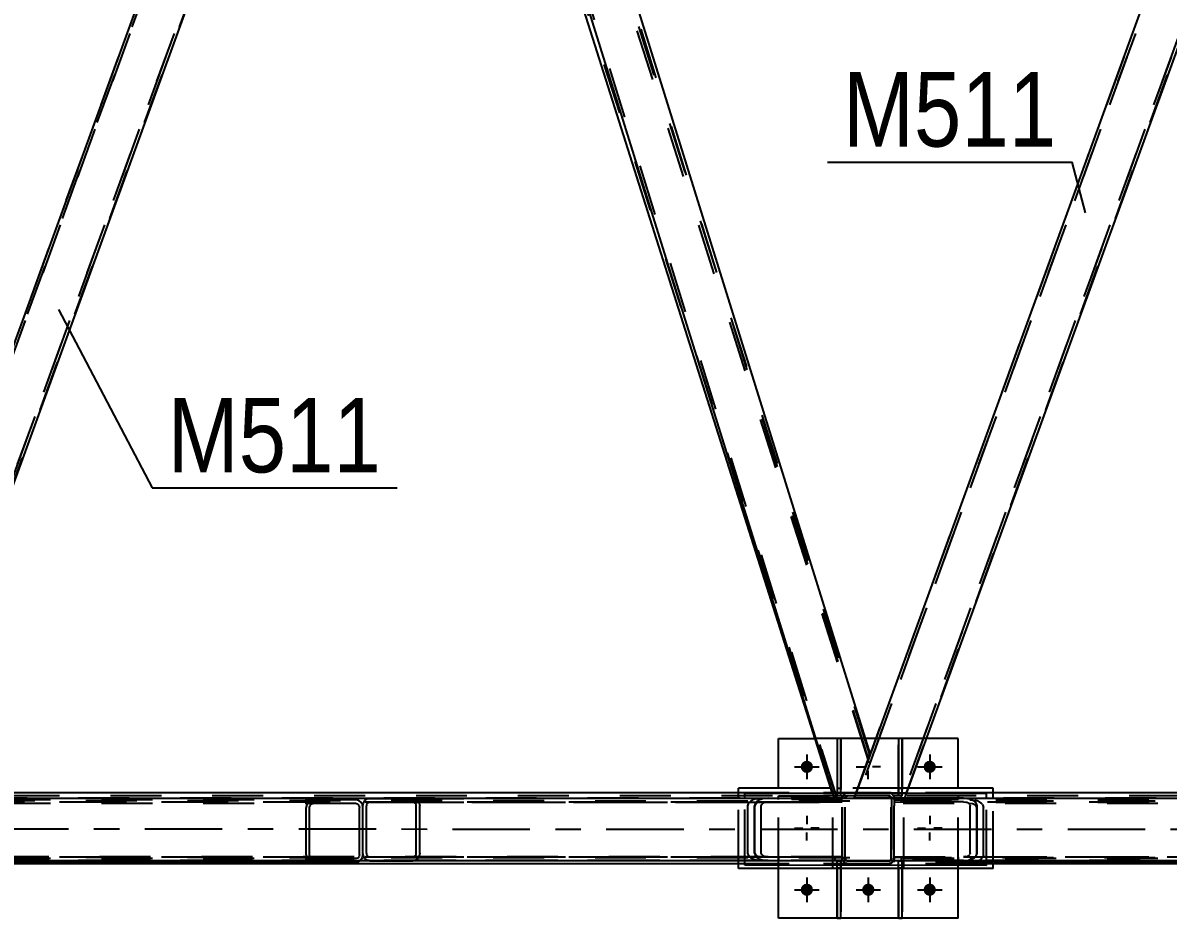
# Model space of a CAD drawing. Header units: millimetres. Extents: x -851 to 338, y -786 to 55.
# Drawn here: x 188.96 to 233.03, y -60.73 to -26.29 of the extents above; entities that cross this region are included whole.
import ezdxf

# ---------------------------------------------------------------- set-up
doc = ezdxf.new("R2010")
doc.units = ezdxf.units.MM
doc.linetypes.add('DXK_LINE_DOT2', pattern=[3.9198, 1.9599, -1.9599])
doc.linetypes.add('DXK_LINE_DOT3', pattern=[5.9187, 2.979, -0.9799, 0.9799, -0.9799])
doc.styles.add('Arial Narrow', font='ARIALN.TTF', dxfattribs={"height": 0.2})

# ---------------------------------------------------------------- blocks, each defined once
blk = doc.blocks.new('Part-232933133-1810 - 1369')
at = {"color": 7, "linetype": 'DXK_LINE_DOT2'}
for p, q in [((202.455, -0.909), (182.364, -56.108)), ((204.158, -0.909), (184.067, -56.109)), ((202.455, -0.909), (202.464, -0.909)), ((204.274, -0.909), (203.571, -2.841)), ((204.042, -0.909), (204.158, -0.909)), ((204.256, -0.909), (204.13, -0.909)), ((204.274, -0.909), (204.256, -0.909)), ((182.858, -54.431), (182.248, -56.108)), ((184.183, -56.109), (182.248, -56.108))]:
    blk.add_line(p, q, dxfattribs=at)
at = {"color": 2, "linetype": 'Continuous'}
for p, q in [((202.339, -0.909), (182.858, -54.431)), ((202.357, -0.909), (202.339, -0.909)), ((202.357, -0.909), (204.042, -0.909)), ((204.274, -0.909), (204.042, -0.909)), ((203.571, -2.841), (184.183, -56.109))]:
    blk.add_line(p, q, dxfattribs=at)
blk = doc.blocks.new('Bolt-232933133-1429 - 1369')
at = {"linetype": 'Continuous'}
for points in [[(219.361, -54.908, -1), (218.889, -54.908, -1)], [(224.089, -54.908, -1), (223.616, -54.908, -1)], [(219.361, -59.635, -1), (218.889, -59.635, -1)], [(221.725, -59.635, -1), (221.252, -59.635, -1)], [(224.089, -59.635, -1), (223.616, -59.635, -1)]]:
    blk.add_hatch(color=1, dxfattribs=at).paths.add_polyline_path(points)
at = {"color": 1, "linetype": 'Continuous'}
for p, q in [((219.125, -54.435), (219.125, -55.38)), ((221.489, -54.435), (221.489, -54.75)), ((223.852, -54.435), (223.852, -55.38)), ((218.652, -54.908), (219.598, -54.908)), ((221.016, -54.908), (221.331, -54.908)), ((221.489, -55.38), (221.489, -55.065)), ((221.961, -54.908), (221.647, -54.908)), ((223.38, -54.908), (224.325, -54.908)), ((219.125, -56.798), (219.125, -57.113)), ((223.852, -56.798), (223.852, -57.113)), ((218.652, -57.271), (218.967, -57.271)), ((219.598, -57.271), (219.283, -57.271)), ((223.38, -57.271), (223.694, -57.271)), ((224.325, -57.271), (224.01, -57.271)), ((219.125, -57.744), (219.125, -57.429)), ((223.852, -57.744), (223.852, -57.429)), ((219.125, -59.162), (219.125, -60.108)), ((221.489, -59.162), (221.489, -60.108)), ((223.852, -59.162), (223.852, -60.108)), ((218.652, -59.635), (219.598, -59.635)), ((221.016, -59.635), (221.961, -59.635)), ((223.38, -59.635), (224.325, -59.635))]:
    blk.add_line(p, q, dxfattribs=at)
blk = doc.blocks.new('Part-232933133-2152 - 1369')
at = {"color": 7, "linetype": 'DXK_LINE_DOT2'}
for p, q in [((220.286, -58.528), (220.431, -58.528)), ((220.286, -58.8), (220.286, -58.528)), ((220.286, -58.819), (220.286, -58.528)), ((220.431, -58.528), (220.431, -60.726)), ((220.431, -58.819), (220.431, -58.528)), ((220.431, -58.8), (220.286, -58.8)), ((220.286, -58.8), (220.286, -60.726))]:
    blk.add_line(p, q, dxfattribs=at)
at = {"color": 2, "linetype": 'Continuous'}
for p, q in [((220.286, -60.726), (220.286, -58.819)), ((220.431, -60.726), (220.431, -58.819)), ((220.286, -60.726), (220.431, -60.726))]:
    blk.add_line(p, q, dxfattribs=at)
blk = doc.blocks.new('Part-232933133-2146 - 1369')
at = {"color": 2, "linetype": 'Continuous'}
for p, q in [((218.034, -55.728), (218.034, -53.817)), ((218.034, -53.817), (219.439, -53.817)), ((221.779, -53.817), (221.364, -53.817)), ((224.943, -53.817), (223.714, -53.817)), ((224.943, -55.728), (224.943, -53.817)), ((218.034, -60.726), (218.034, -58.819)), ((224.943, -60.726), (224.943, -58.819)), ((224.943, -60.726), (218.034, -60.726))]:
    blk.add_line(p, q, dxfattribs=at)
at = {"color": 7, "linetype": 'DXK_LINE_DOT2'}
for p, q in [((221.364, -53.817), (219.439, -53.817)), ((223.714, -53.817), (221.779, -53.817)), ((218.034, -58.819), (218.034, -55.728)), ((224.943, -58.819), (224.943, -55.728))]:
    blk.add_line(p, q, dxfattribs=at)
blk = doc.blocks.new('Part-232933133-1633 - 1369')
at = {"color": 7, "linetype": 'DXK_LINE_DOT2'}
for p, q in [((288.361, -55.91), (-15.69, -55.91)), ((226.288, -55.91), (216.494, -55.91)), ((288.361, -56.019), (-21.508, -56.019)), ((288.361, -58.528), (-21.508, -58.528)), ((288.361, -58.637), (-15.69, -58.637)), ((226.288, -58.637), (216.494, -58.637))]:
    blk.add_line(p, q, dxfattribs=at)
at = {"color": 2, "linetype": 'Continuous'}
for p, q in [((216.494, -55.91), (187.59, -55.91)), ((255.192, -55.91), (226.288, -55.91)), ((216.494, -58.637), (187.59, -58.637)), ((255.192, -58.637), (226.288, -58.637))]:
    blk.add_line(p, q, dxfattribs=at)
blk = doc.blocks.new('Part-232933133-1659 - 1369')
at = {"color": 2, "linetype": 'Continuous'}
for p, q in [((-21.508, -56.077), (291.33, -56.125)), ((-21.508, -58.477), (291.33, -58.525))]:
    blk.add_line(p, q, dxfattribs=at)
at = {"color": 7, "linetype": 'DXK_LINE_DOT2'}
for p, q in [((291.33, -56.234), (-21.508, -56.186)), ((291.33, -58.416), (-21.508, -58.368))]:
    blk.add_line(p, q, dxfattribs=at)
at = {"color": 7, "linetype": 'DXK_LINE_DOT3'}
blk.add_line((291.33, -57.325), (-21.508, -57.277), dxfattribs=at)
blk = doc.blocks.new('Part-232933133-1740 - 1369')
at = {"color": 7, "linetype": 'DXK_LINE_DOT2'}
for p, q in [((218.034, -56.162), (218.034, -56.017)), ((218.034, -56.017), (220.163, -56.017)), ((220.489, -56.162), (218.034, -56.162)), ((220.489, -56.017), (220.163, -56.017)), ((220.216, -56.162), (220.216, -56.017)), ((220.489, -56.162), (220.489, -56.017)), ((220.489, -56.162), (220.489, -56.017))]:
    blk.add_line(p, q, dxfattribs=at)
blk = doc.blocks.new('Part-232933133-2101 - 1369')
at = {"color": 2, "linetype": 'Continuous'}
for p, q in [((220.055, -55.728), (216.494, -55.728)), ((216.494, -56.114), (216.494, -55.728)), ((226.288, -55.728), (223.019, -55.728)), ((226.288, -56.115), (226.288, -55.728)), ((216.494, -58.819), (216.494, -58.516)), ((226.288, -58.819), (226.288, -58.578)), ((226.288, -58.819), (216.494, -58.819))]:
    blk.add_line(p, q, dxfattribs=at)
at = {"color": 7, "linetype": 'DXK_LINE_DOT2'}
for p, q in [((223.019, -55.728), (220.055, -55.728)), ((216.494, -58.516), (216.494, -56.114)), ((226.288, -58.578), (226.288, -56.115))]:
    blk.add_line(p, q, dxfattribs=at)
blk = doc.blocks.new('Part-232933133-1815 - 1369')
at = {"color": 7, "linetype": 'DXK_LINE_DOT2'}
for p, q in [((241.152, -0.909), (221.059, -56.114)), ((242.855, -0.909), (222.762, -56.115)), ((241.152, -0.909), (241.161, -0.909)), ((242.971, -0.909), (242.268, -2.841)), ((242.739, -0.909), (242.855, -0.909)), ((242.953, -0.909), (242.828, -0.909)), ((242.971, -0.909), (242.953, -0.909)), ((221.556, -54.431), (220.943, -56.114)), ((222.878, -56.115), (220.943, -56.114))]:
    blk.add_line(p, q, dxfattribs=at)
at = {"color": 2, "linetype": 'Continuous'}
for p, q in [((241.036, -0.909), (221.556, -54.431)), ((241.054, -0.909), (241.036, -0.909)), ((241.054, -0.909), (242.739, -0.909)), ((242.971, -0.909), (242.739, -0.909)), ((242.268, -2.841), (222.878, -56.115))]:
    blk.add_line(p, q, dxfattribs=at)
blk = doc.blocks.new('Part-232933133-2134 - 1369')
at = {"color": 2, "linetype": 'Continuous'}
for p, q in [((220.119, -55.932), (216.743, -55.932)), ((216.743, -56.114), (216.743, -55.932)), ((226.04, -55.933), (222.944, -55.933)), ((226.04, -56.115), (226.04, -55.933)), ((216.742, -58.696), (216.742, -58.514)), ((226.04, -58.697), (226.04, -58.515)), ((226.04, -58.697), (216.742, -58.696))]:
    blk.add_line(p, q, dxfattribs=at)
at = {"color": 7, "linetype": 'DXK_LINE_DOT2'}
for p, q in [((222.944, -55.933), (220.119, -55.932)), ((216.742, -58.514), (216.743, -56.114)), ((226.04, -58.515), (226.04, -56.115))]:
    blk.add_line(p, q, dxfattribs=at)
blk = doc.blocks.new('Part-232933133-1855 - 1369')
at = {"color": 2, "linetype": 'Continuous'}
for p, q in [((204.274, -0.909), (203.571, -2.841)), ((204.274, -0.909), (204.873, -0.909)), ((204.873, -0.909), (221.556, -54.431)), ((203.571, -2.841), (220.176, -56.114)), ((220.943, -56.114), (221.556, -54.431))]:
    blk.add_line(p, q, dxfattribs=at)
at = {"color": 7, "linetype": 'DXK_LINE_DOT2'}
for p, q in [((221.494, -54.6), (204.759, -0.909)), ((220.29, -56.114), (203.632, -2.672)), ((221.556, -54.431), (221.433, -54.77)), ((220.176, -56.114), (220.943, -56.114))]:
    blk.add_line(p, q, dxfattribs=at)
blk = doc.blocks.new('Part-232933133-1865 - 1369')
at = {"color": 7, "linetype": 'DXK_LINE_DOT2'}
for p, q in [((202.008, -1.819), (182.32, -55.91)), ((182.436, -55.91), (202.124, -1.819)), ((203.827, -1.819), (184.139, -55.91)), ((184.255, -55.91), (203.943, -1.819)), ((203.943, -1.819), (202.008, -1.819)), ((182.32, -55.91), (184.255, -55.91))]:
    blk.add_line(p, q, dxfattribs=at)
blk = doc.blocks.new('Part-232933133-1871 - 1369')
at = {"color": 7, "linetype": 'DXK_LINE_DOT2'}
for p, q in [((203.943, -1.819), (203.412, -3.276)), ((204.858, -1.819), (203.943, -1.819)), ((221.487, -54.62), (204.743, -1.819)), ((221.548, -54.452), (204.858, -1.819)), ((220.217, -55.91), (203.473, -3.108)), ((221.018, -55.91), (221.548, -54.452)), ((220.103, -55.91), (220.045, -55.728)), ((220.103, -55.91), (221.018, -55.91))]:
    blk.add_line(p, q, dxfattribs=at)
at = {"color": 2, "linetype": 'Continuous'}
blk.add_line((220.045, -55.728), (203.412, -3.276), dxfattribs=at)
blk = doc.blocks.new('Part-232933133-1877 - 1369')
at = {"color": 7, "linetype": 'DXK_LINE_DOT2'}
for p, q in [((220.618, -55.924), (220.701, -55.908)), ((220.701, -55.908), (220.618, -55.924)), ((222.265, -55.908), (220.701, -55.908)), ((222.265, -55.908), (220.701, -55.908)), ((220.701, -55.908), (220.701, -55.908)), ((222.265, -55.908), (222.265, -55.908)), ((222.265, -55.908), (222.349, -55.924)), ((222.349, -55.924), (222.265, -55.908)), ((220.483, -56.126), (220.5, -56.042)), ((220.5, -56.042), (220.483, -56.126)), ((220.483, -58.417), (220.483, -56.126)), ((220.483, -58.417), (220.483, -56.126)), ((220.483, -56.126), (220.483, -56.126)), ((220.592, -56.126), (220.601, -56.084)), ((220.601, -56.084), (220.592, -56.126)), ((220.592, -58.417), (220.592, -56.126)), ((220.592, -58.417), (220.592, -56.126)), ((220.592, -56.126), (220.592, -56.126)), ((220.601, -56.084), (220.624, -56.049)), ((220.624, -56.049), (220.601, -56.084)), ((220.624, -56.049), (220.66, -56.025)), ((220.66, -56.025), (220.624, -56.049)), ((220.66, -56.025), (220.701, -56.017)), ((220.701, -56.017), (220.66, -56.025)), ((222.265, -56.017), (220.701, -56.017)), ((220.701, -56.017), (220.701, -56.017)), ((222.265, -56.017), (220.701, -56.017)), ((222.265, -56.017), (222.265, -56.017)), ((222.265, -56.017), (222.307, -56.025)), ((222.307, -56.025), (222.265, -56.017)), ((222.307, -56.025), (222.342, -56.049)), ((222.342, -56.049), (222.307, -56.025)), ((222.342, -56.049), (222.366, -56.084)), ((222.366, -56.084), (222.342, -56.049)), ((222.366, -56.084), (222.374, -56.126)), ((222.374, -56.126), (222.366, -56.084)), ((222.374, -58.417), (222.374, -56.126)), ((222.374, -58.417), (222.374, -56.126)), ((222.374, -56.126), (222.374, -56.126)), ((222.467, -56.042), (222.483, -56.126)), ((222.483, -56.126), (222.467, -56.042)), ((222.483, -58.417), (222.483, -56.126)), ((222.483, -58.417), (222.483, -56.126)), ((222.483, -56.126), (222.483, -56.126)), ((220.483, -58.417), (220.483, -58.417)), ((220.49, -58.45), (220.483, -58.417)), ((220.483, -58.417), (220.49, -58.45)), ((220.5, -58.5), (220.49, -58.45)), ((220.49, -58.45), (220.5, -58.5)), ((220.592, -58.417), (220.592, -58.417)), ((220.601, -58.458), (220.592, -58.417)), ((220.592, -58.417), (220.601, -58.458)), ((220.624, -58.494), (220.601, -58.458)), ((220.601, -58.458), (220.624, -58.494)), ((220.66, -58.517), (220.624, -58.494)), ((220.624, -58.494), (220.66, -58.517)), ((220.701, -58.526), (220.66, -58.517)), ((220.66, -58.517), (220.701, -58.526)), ((220.701, -58.526), (222.265, -58.526)), ((220.701, -58.526), (222.265, -58.526)), ((220.701, -58.526), (220.701, -58.526)), ((222.307, -58.517), (222.265, -58.526)), ((222.265, -58.526), (222.307, -58.517)), ((222.265, -58.526), (222.265, -58.526)), ((222.342, -58.494), (222.307, -58.517)), ((222.307, -58.517), (222.342, -58.494)), ((222.366, -58.458), (222.342, -58.494)), ((222.342, -58.494), (222.366, -58.458)), ((222.374, -58.417), (222.366, -58.458)), ((222.366, -58.458), (222.374, -58.417)), ((222.374, -58.417), (222.374, -58.417)), ((222.476, -58.451), (222.467, -58.5)), ((222.467, -58.5), (222.476, -58.451)), ((222.483, -58.417), (222.476, -58.451)), ((222.476, -58.451), (222.483, -58.417)), ((222.483, -58.417), (222.483, -58.417)), ((220.701, -58.635), (220.618, -58.618)), ((220.618, -58.618), (220.701, -58.635)), ((220.701, -58.635), (222.265, -58.635)), ((220.701, -58.635), (222.265, -58.635)), ((220.701, -58.635), (220.701, -58.635)), ((222.349, -58.618), (222.265, -58.635)), ((222.265, -58.635), (222.349, -58.618)), ((222.265, -58.635), (222.265, -58.635))]:
    blk.add_line(p, q, dxfattribs=at)
for centre, start, end in [((220.701, -56.126), 112.5, 157.5), ((220.701, -56.126), 112.5, 157.5), ((222.265, -56.126), 22.5, 67.5), ((222.265, -56.126), 22.5, 67.5), ((220.701, -58.417), 202.5, 247.5), ((220.701, -58.417), 202.5, 247.5), ((222.265, -58.417), 292.5, 337.5), ((222.265, -58.417), 292.5, 337.5)]:
    blk.add_arc(centre, 0.218, start, end, dxfattribs=at)
blk = doc.blocks.new('Part-232933133-1890 - 1369')
at = {"color": 7, "linetype": 'DXK_LINE_DOT2'}
for p, q in [((240.705, -1.819), (221.018, -55.91)), ((240.821, -1.819), (221.134, -55.91)), ((242.524, -1.819), (222.836, -55.91)), ((222.953, -55.91), (242.64, -1.819)), ((242.64, -1.819), (240.705, -1.819)), ((221.018, -55.91), (222.953, -55.91)), ((221.035, -55.91), (221.018, -55.91))]:
    blk.add_line(p, q, dxfattribs=at)
blk = doc.blocks.new('Part-232933133-1951 - 1369')
at = {"color": 7, "linetype": 'DXK_LINE_DOT2'}
for p, q in [((225.147, -56.115), (222.483, -56.115)), ((222.483, -56.115), (222.483, -56.406)), ((256.085, -56.12), (222.483, -56.115)), ((222.483, -56.26), (256.085, -56.265)), ((225.147, -56.26), (222.483, -56.26)), ((222.483, -58.515), (222.483, -56.406)), ((222.483, -58.224), (222.483, -56.406)), ((225.147, -56.115), (259.393, -56.12)), ((225.3, -56.132), (225.147, -56.115)), ((259.393, -56.266), (225.147, -56.26)), ((225.147, -56.26), (225.248, -56.271)), ((225.349, -56.137), (225.3, -56.132)), ((225.391, -56.35), (225.411, -56.406)), ((225.411, -58.224), (225.411, -56.406)), ((225.676, -56.406), (225.636, -56.294)), ((225.676, -58.224), (225.676, -56.406)), ((255.555, -56.411), (255.596, -56.299)), ((255.84, -56.355), (255.82, -56.411)), ((255.882, -56.142), (256.085, -56.12)), ((256.085, -56.265), (255.984, -56.276)), ((259.393, -56.12), (256.085, -56.12)), ((256.085, -56.265), (259.393, -56.266)), ((259.393, -56.12), (259.546, -56.137)), ((259.495, -56.277), (259.393, -56.266)), ((259.546, -56.137), (259.596, -56.142)), ((259.658, -56.411), (259.638, -56.355)), ((259.882, -56.3), (259.923, -56.411)), ((255.555, -58.229), (255.555, -56.411)), ((255.82, -58.229), (255.82, -56.411)), ((259.658, -58.229), (259.658, -56.411)), ((259.923, -58.229), (259.923, -56.411)), ((222.483, -58.369), (225.147, -58.369)), ((222.483, -58.369), (256.085, -58.374)), ((225.147, -58.515), (222.483, -58.515)), ((222.483, -58.515), (256.085, -58.52)), ((225.248, -58.358), (225.147, -58.369)), ((225.147, -58.369), (259.393, -58.375)), ((225.147, -58.515), (225.349, -58.493)), ((259.393, -58.52), (225.147, -58.515)), ((225.411, -58.224), (225.391, -58.28)), ((225.636, -58.335), (225.676, -58.224)), ((255.596, -58.34), (255.555, -58.229)), ((255.82, -58.229), (255.84, -58.285)), ((256.085, -58.52), (255.882, -58.498)), ((255.984, -58.363), (256.085, -58.374)), ((256.085, -58.374), (259.393, -58.375)), ((256.085, -58.52), (259.393, -58.52)), ((259.393, -58.375), (259.495, -58.364)), ((259.596, -58.498), (259.393, -58.52)), ((259.638, -58.285), (259.658, -58.229)), ((259.923, -58.229), (259.882, -58.341))]:
    blk.add_line(p, q, dxfattribs=at)
for centre, radius, start, end in [((225.207, -56.516), 0.248, 41.9337, 80.4755), ((225.267, -56.625), 0.495, 41.9337, 80.4755), ((255.964, -56.63), 0.495, 99.5118, 138.0612), ((256.024, -56.521), 0.248, 99.5118, 138.0612), ((259.454, -56.521), 0.248, 41.9337, 80.4755), ((259.514, -56.631), 0.495, 41.9337, 80.4755), ((225.207, -58.114), 0.248, 279.5118, 318.0612), ((225.267, -58.004), 0.495, 279.5118, 318.0612), ((255.964, -58.009), 0.495, 221.9337, 260.4755), ((256.025, -58.119), 0.248, 221.9337, 260.4755), ((259.454, -58.119), 0.248, 279.5118, 318.0612), ((259.514, -58.01), 0.495, 279.5118, 318.0612)]:
    blk.add_arc(centre, radius, start, end, dxfattribs=at)
blk = doc.blocks.new('Part-232933133-1957 - 1369')
at = {"color": 7, "linetype": 'DXK_LINE_DOT2'}
for p, q in [((182.652, -56.288), (182.611, -56.399)), ((182.611, -58.218), (182.611, -56.399)), ((182.876, -56.4), (182.896, -56.344)), ((182.876, -58.218), (182.876, -56.4)), ((183.141, -56.109), (182.938, -56.131)), ((183.039, -56.265), (183.141, -56.254)), ((186.449, -56.109), (183.141, -56.109)), ((183.141, -56.109), (217.387, -56.114)), ((183.141, -56.254), (186.449, -56.254)), ((183.141, -56.254), (217.387, -56.259)), ((220.484, -56.114), (186.449, -56.109)), ((186.602, -56.126), (186.449, -56.109)), ((186.449, -56.254), (220.483, -56.26)), ((186.449, -56.254), (186.551, -56.266)), ((186.652, -56.131), (186.602, -56.126)), ((186.694, -56.344), (186.714, -56.4)), ((186.714, -58.218), (186.714, -56.4)), ((186.979, -56.4), (186.938, -56.289)), ((186.979, -58.218), (186.979, -56.4)), ((216.858, -56.405), (216.898, -56.293)), ((216.858, -58.223), (216.858, -56.405)), ((217.143, -56.349), (217.123, -56.405)), ((217.123, -58.223), (217.123, -56.405)), ((217.185, -56.136), (217.387, -56.114)), ((217.387, -56.259), (217.286, -56.27)), ((220.484, -56.114), (217.387, -56.114)), ((217.387, -56.259), (220.483, -56.26)), ((220.483, -58.514), (220.484, -56.114)), ((182.611, -58.218), (182.652, -58.329)), ((182.896, -58.273), (182.876, -58.218)), ((182.938, -58.486), (183.14, -58.509)), ((183.141, -58.363), (183.04, -58.352)), ((183.14, -58.509), (183.141, -58.509)), ((183.141, -58.363), (186.449, -58.364)), ((217.387, -58.368), (183.141, -58.363)), ((183.141, -58.509), (186.449, -58.509)), ((217.387, -58.514), (183.141, -58.509)), ((186.551, -58.352), (186.449, -58.364)), ((186.449, -58.364), (220.483, -58.369)), ((186.449, -58.509), (186.652, -58.487)), ((220.483, -58.514), (186.449, -58.509)), ((186.714, -58.218), (186.694, -58.274)), ((186.938, -58.329), (186.979, -58.218)), ((216.898, -58.334), (216.858, -58.223)), ((217.123, -58.223), (217.143, -58.279)), ((217.387, -58.514), (217.185, -58.492)), ((217.286, -58.357), (217.387, -58.368)), ((220.483, -58.369), (217.387, -58.368)), ((217.387, -58.514), (220.483, -58.514))]:
    blk.add_line(p, q, dxfattribs=at)
for centre, radius, start, end in [((183.02, -56.619), 0.495, 99.5119, 138.0613), ((183.08, -56.509), 0.248, 99.5119, 138.0613), ((186.51, -56.51), 0.248, 41.9336, 80.4755), ((186.57, -56.62), 0.495, 41.9336, 80.4755), ((217.267, -56.624), 0.495, 99.5119, 138.0613), ((217.327, -56.515), 0.248, 99.5119, 138.0613), ((183.02, -57.998), 0.495, 221.9336, 260.4755), ((183.08, -58.108), 0.248, 221.9336, 260.4755), ((186.51, -58.108), 0.248, 279.5119, 318.0613), ((186.57, -57.999), 0.495, 279.5119, 318.0613), ((217.267, -58.003), 0.495, 221.9336, 260.4755), ((217.327, -58.113), 0.248, 221.9336, 260.4755)]:
    blk.add_arc(centre, radius, start, end, dxfattribs=at)
blk = doc.blocks.new('Part-232933133-1960 - 1369')
at = {"color": 7, "linetype": 'DXK_LINE_DOT2'}
for p, q in [((202.042, -56.411), (202.063, -56.3)), ((202.063, -56.3), (202.12, -56.205)), ((202.12, -56.205), (202.206, -56.142)), ((202.185, -56.355), (202.175, -56.411)), ((202.214, -56.308), (202.185, -56.355)), ((202.206, -56.142), (202.307, -56.12)), ((202.257, -56.277), (202.214, -56.308)), ((202.307, -56.266), (202.257, -56.277)), ((202.307, -56.12), (217.636, -56.115)), ((202.307, -56.12), (203.961, -56.12)), ((202.307, -56.266), (217.636, -56.261)), ((202.307, -56.266), (203.961, -56.265)), ((203.961, -56.12), (220.483, -56.115)), ((203.961, -56.12), (204.063, -56.142)), ((203.961, -56.265), (220.483, -56.26)), ((204.012, -56.276), (203.961, -56.265)), ((204.055, -56.308), (204.012, -56.276)), ((204.084, -56.355), (204.055, -56.308)), ((204.063, -56.142), (204.149, -56.205)), ((204.094, -56.411), (204.084, -56.355)), ((204.149, -56.205), (204.206, -56.299)), ((204.206, -56.299), (204.226, -56.411)), ((217.147, -56.295), (217.106, -56.406)), ((217.106, -58.225), (217.106, -56.406)), ((217.371, -56.406), (217.391, -56.351)), ((217.371, -58.225), (217.371, -56.406)), ((217.636, -56.115), (217.433, -56.138)), ((217.534, -56.272), (217.636, -56.261)), ((217.636, -56.115), (220.483, -56.115)), ((217.636, -56.261), (220.483, -56.26)), ((220.483, -58.515), (220.483, -56.115)), ((202.042, -58.229), (202.042, -56.411)), ((202.175, -58.229), (202.175, -56.411)), ((204.094, -58.229), (204.094, -56.411)), ((204.226, -58.229), (204.226, -56.411)), ((202.063, -58.341), (202.042, -58.229)), ((202.12, -58.435), (202.063, -58.341)), ((202.206, -58.498), (202.12, -58.435)), ((202.175, -58.229), (202.185, -58.285)), ((202.185, -58.285), (202.214, -58.332)), ((202.268, -58.511), (202.206, -58.498)), ((202.214, -58.332), (202.256, -58.364)), ((202.256, -58.364), (202.307, -58.375)), ((202.307, -58.375), (217.636, -58.37)), ((202.307, -58.375), (203.961, -58.374)), ((202.307, -58.52), (203.961, -58.52)), ((203.961, -58.374), (204.012, -58.363)), ((203.961, -58.374), (220.483, -58.369)), ((204.063, -58.498), (203.961, -58.52)), ((204.012, -58.363), (204.055, -58.332)), ((204.055, -58.332), (204.084, -58.285)), ((204.149, -58.435), (204.063, -58.498)), ((204.084, -58.285), (204.094, -58.229)), ((204.206, -58.34), (204.149, -58.435)), ((204.226, -58.229), (204.206, -58.34)), ((217.636, -58.515), (216.742, -58.516)), ((220.483, -58.515), (216.742, -58.516)), ((217.106, -58.225), (217.147, -58.336)), ((217.391, -58.28), (217.371, -58.225)), ((217.433, -58.493), (217.621, -58.514)), ((217.636, -58.37), (217.534, -58.359)), ((217.621, -58.514), (217.636, -58.515)), ((217.636, -58.37), (220.483, -58.369)), ((220.483, -58.515), (217.636, -58.515)), ((220.483, -58.369), (220.483, -58.369))]:
    blk.add_line(p, q, dxfattribs=at)
at = {"color": 2, "linetype": 'Continuous'}
for p, q in [((202.307, -58.52), (202.268, -58.511)), ((216.742, -58.516), (202.307, -58.52)), ((216.742, -58.516), (203.961, -58.52))]:
    blk.add_line(p, q, dxfattribs=at)
at = {"color": 7, "linetype": 'DXK_LINE_DOT2'}
for centre, radius, start, end in [((217.515, -56.626), 0.495, 99.5306, 138.0686), ((217.575, -56.516), 0.248, 99.5306, 138.0686), ((217.515, -58.005), 0.495, 221.9409, 260.4942), ((217.575, -58.115), 0.248, 221.9409, 260.4942)]:
    blk.add_arc(centre, radius, start, end, dxfattribs=at)
blk = doc.blocks.new('Part-232933133-2167 - 1369')
at = {"color": 7, "linetype": 'DXK_LINE_DOT2'}
for p, q in [((222.789, -56.017), (222.489, -56.017)), ((222.489, -56.162), (222.489, -56.017)), ((222.489, -56.162), (222.489, -56.017)), ((222.761, -56.162), (222.489, -56.162)), ((224.943, -56.162), (222.489, -56.162)), ((224.943, -56.017), (222.726, -56.017)), ((222.761, -56.162), (222.761, -56.017)), ((224.943, -56.017), (224.943, -56.162))]:
    blk.add_line(p, q, dxfattribs=at)
blk = doc.blocks.new('Part-232933133-2028 - 1369')
at = {"color": 7, "linetype": 'DXK_LINE_DOT2'}
for p, q in [((222.483, -58.578), (222.483, -56.178)), ((222.483, -56.178), (240.475, -56.178)), ((240.475, -56.323), (222.483, -56.323)), ((225.395, -56.178), (225.597, -56.2)), ((225.496, -56.334), (225.395, -56.323)), ((225.884, -56.358), (225.924, -56.469)), ((238.576, -56.358), (238.556, -56.469)), ((238.634, -56.263), (238.576, -56.358)), ((238.72, -56.2), (238.634, -56.263)), ((238.699, -56.413), (238.727, -56.366)), ((238.821, -56.178), (238.72, -56.2)), ((238.727, -56.366), (238.77, -56.334)), ((238.77, -56.334), (238.821, -56.323)), ((240.576, -56.2), (240.475, -56.178)), ((240.475, -56.323), (240.526, -56.334)), ((240.526, -56.334), (240.569, -56.366)), ((240.569, -56.366), (240.597, -56.413)), ((240.662, -56.263), (240.576, -56.2)), ((240.72, -56.358), (240.662, -56.263)), ((240.74, -56.469), (240.72, -56.358)), ((225.66, -56.469), (225.639, -56.413)), ((225.66, -58.287), (225.66, -56.469)), ((225.924, -58.287), (225.924, -56.469)), ((238.556, -58.287), (238.556, -56.469)), ((238.689, -56.469), (238.699, -56.413)), ((238.689, -58.287), (238.689, -56.469)), ((240.597, -56.413), (240.607, -56.469)), ((240.607, -58.287), (240.607, -56.469)), ((240.74, -58.287), (240.74, -56.469)), ((240.475, -58.433), (222.483, -58.432)), ((226.04, -58.578), (222.483, -58.578)), ((225.395, -58.432), (225.496, -58.421)), ((225.597, -58.556), (225.395, -58.578)), ((225.639, -58.343), (225.656, -58.297)), ((225.656, -58.297), (225.66, -58.287)), ((225.924, -58.287), (225.884, -58.398)), ((238.556, -58.287), (238.576, -58.398)), ((238.576, -58.398), (238.634, -58.493)), ((238.667, -58.517), (238.634, -58.493)), ((238.699, -58.343), (238.689, -58.287)), ((238.727, -58.39), (238.699, -58.343)), ((238.77, -58.421), (238.727, -58.39)), ((238.821, -58.433), (238.77, -58.421)), ((240.526, -58.421), (240.475, -58.433)), ((240.569, -58.39), (240.526, -58.421)), ((240.597, -58.343), (240.569, -58.39)), ((240.607, -58.287), (240.597, -58.343)), ((240.662, -58.493), (240.629, -58.517)), ((240.662, -58.493), (240.72, -58.398)), ((240.72, -58.398), (240.74, -58.287))]:
    blk.add_line(p, q, dxfattribs=at)
at = {"color": 2, "linetype": 'Continuous'}
for p, q in [((238.821, -58.578), (226.04, -58.578)), ((238.72, -58.556), (238.667, -58.517)), ((238.72, -58.556), (238.821, -58.578)), ((240.475, -58.578), (238.821, -58.578)), ((240.475, -58.578), (240.576, -58.556)), ((240.629, -58.517), (240.576, -58.556))]:
    blk.add_line(p, q, dxfattribs=at)
at = {"color": 7, "linetype": 'DXK_LINE_DOT2'}
for centre, radius, start, end in [((225.455, -56.579), 0.248, 41.9361, 80.4817), ((225.516, -56.688), 0.495, 41.9361, 80.4817), ((225.455, -58.177), 0.248, 279.5181, 318.0637), ((225.516, -58.067), 0.495, 279.5181, 318.0637)]:
    blk.add_arc(centre, radius, start, end, dxfattribs=at)
blk = doc.blocks.new('Part-232933133-2031 - 1369')
at = {"color": 7, "linetype": 'DXK_LINE_DOT2'}
for p, q in [((182.86, -56.469), (182.9, -56.358)), ((183.186, -56.2), (183.389, -56.178)), ((183.389, -56.323), (183.288, -56.334)), ((201.778, -56.178), (183.389, -56.178)), ((201.778, -56.323), (183.389, -56.323)), ((186.698, -56.178), (186.9, -56.2)), ((186.799, -56.334), (186.698, -56.323)), ((187.187, -56.358), (187.227, -56.469)), ((199.879, -56.358), (199.859, -56.469)), ((199.936, -56.263), (199.879, -56.358)), ((200.022, -56.2), (199.936, -56.263)), ((200.001, -56.413), (200.03, -56.366)), ((200.124, -56.178), (200.022, -56.2)), ((200.03, -56.366), (200.073, -56.335)), ((200.073, -56.335), (200.124, -56.323)), ((201.879, -56.2), (201.778, -56.178)), ((201.778, -56.323), (201.828, -56.335)), ((201.828, -56.335), (201.871, -56.366)), ((201.871, -56.366), (201.9, -56.413)), ((201.965, -56.263), (201.879, -56.2)), ((202.022, -56.358), (201.965, -56.263)), ((202.042, -56.469), (202.022, -56.358)), ((182.86, -58.287), (182.86, -56.469)), ((183.144, -56.413), (183.124, -56.469)), ((183.124, -58.287), (183.124, -56.469)), ((186.962, -56.469), (186.942, -56.413)), ((186.962, -58.287), (186.962, -56.469)), ((187.227, -58.287), (187.227, -56.469)), ((199.859, -58.287), (199.859, -56.469)), ((199.991, -56.469), (200.001, -56.413)), ((199.991, -58.287), (199.991, -56.469)), ((201.9, -56.413), (201.91, -56.469)), ((201.91, -58.287), (201.91, -56.469)), ((202.042, -58.287), (202.042, -56.469)), ((182.861, -58.29), (182.86, -58.287)), ((182.9, -58.398), (182.861, -58.29)), ((183.124, -58.287), (183.144, -58.343)), ((183.389, -58.578), (183.186, -58.556)), ((183.288, -58.421), (183.389, -58.432)), ((201.778, -58.433), (183.389, -58.432)), ((187.342, -58.578), (183.389, -58.578)), ((186.698, -58.432), (186.799, -58.421)), ((186.9, -58.556), (186.698, -58.578)), ((186.942, -58.343), (186.961, -58.291)), ((186.961, -58.291), (186.962, -58.287)), ((187.227, -58.287), (187.187, -58.398)), ((199.859, -58.287), (199.879, -58.398)), ((199.879, -58.398), (199.936, -58.493)), ((199.961, -58.511), (199.936, -58.493)), ((200.001, -58.343), (199.991, -58.287)), ((200.03, -58.39), (200.001, -58.343)), ((200.073, -58.421), (200.03, -58.39)), ((200.124, -58.433), (200.073, -58.421)), ((201.778, -58.578), (200.124, -58.578)), ((201.828, -58.421), (201.778, -58.433)), ((201.871, -58.39), (201.828, -58.421)), ((201.9, -58.343), (201.871, -58.39)), ((201.91, -58.287), (201.9, -58.343)), ((201.965, -58.493), (201.939, -58.511)), ((201.965, -58.493), (202.022, -58.398)), ((202.022, -58.398), (202.042, -58.287))]:
    blk.add_line(p, q, dxfattribs=at)
at = {"color": 2, "linetype": 'Continuous'}
for p, q in [((201.778, -58.578), (187.342, -58.578)), ((200.022, -58.556), (199.961, -58.511)), ((200.022, -58.556), (200.124, -58.578)), ((201.778, -58.578), (201.879, -58.556)), ((201.939, -58.511), (201.879, -58.556))]:
    blk.add_line(p, q, dxfattribs=at)
at = {"color": 7, "linetype": 'DXK_LINE_DOT2'}
for centre, radius, start, end in [((183.329, -56.579), 0.248, 99.5181, 138.0637), ((186.758, -56.579), 0.248, 41.9361, 80.4817), ((186.818, -56.688), 0.495, 41.9361, 80.4817), ((183.268, -58.067), 0.495, 221.9361, 260.4817), ((183.329, -58.177), 0.248, 221.9361, 260.4817), ((186.758, -58.177), 0.248, 279.5181, 318.0637), ((186.818, -58.067), 0.495, 279.5181, 318.0637)]:
    blk.add_arc(centre, radius, start, end, dxfattribs=at)
blk = doc.blocks.new('Part-232933133-2143 - 1369')
at = {"color": 7, "linetype": 'DXK_LINE_DOT2'}
for p, q in [((220.707, -55.908), (220.623, -55.924)), ((220.623, -55.924), (220.707, -55.908)), ((222.27, -55.908), (220.707, -55.908)), ((220.707, -55.908), (220.707, -55.908)), ((222.27, -55.908), (220.707, -55.908)), ((222.27, -55.908), (222.27, -55.908)), ((222.354, -55.924), (222.27, -55.908)), ((222.27, -55.908), (222.354, -55.924)), ((220.505, -56.042), (220.489, -56.126)), ((220.489, -56.126), (220.505, -56.042)), ((220.489, -58.417), (220.489, -56.126)), ((220.489, -56.126), (220.489, -56.126)), ((220.489, -58.417), (220.489, -56.126)), ((220.606, -56.084), (220.598, -56.126)), ((220.598, -56.126), (220.606, -56.084)), ((220.598, -58.417), (220.598, -56.126)), ((220.598, -56.126), (220.598, -56.126)), ((220.598, -58.417), (220.598, -56.126)), ((220.63, -56.049), (220.606, -56.084)), ((220.606, -56.084), (220.63, -56.049)), ((220.665, -56.025), (220.63, -56.049)), ((220.63, -56.049), (220.665, -56.025)), ((220.707, -56.017), (220.665, -56.025)), ((220.665, -56.025), (220.707, -56.017)), ((222.27, -56.017), (220.707, -56.017)), ((220.707, -56.017), (220.707, -56.017)), ((222.27, -56.017), (220.707, -56.017)), ((222.27, -56.017), (222.27, -56.017)), ((222.312, -56.025), (222.27, -56.017)), ((222.348, -56.049), (222.312, -56.025)), ((222.371, -56.084), (222.348, -56.049)), ((222.348, -56.049), (222.371, -56.084)), ((222.38, -56.126), (222.371, -56.084)), ((222.371, -56.084), (222.38, -56.126)), ((222.38, -58.417), (222.38, -56.126)), ((222.38, -56.126), (222.38, -56.126)), ((222.38, -56.126), (222.38, -58.417)), ((222.489, -56.126), (222.472, -56.042)), ((222.472, -56.042), (222.489, -56.126)), ((222.489, -58.417), (222.489, -56.126)), ((222.489, -56.126), (222.489, -56.126)), ((222.489, -58.417), (222.489, -56.126)), ((220.489, -58.417), (220.489, -58.417)), ((220.489, -58.417), (220.495, -58.45)), ((220.495, -58.45), (220.489, -58.417)), ((220.495, -58.45), (220.505, -58.5)), ((220.505, -58.5), (220.495, -58.45)), ((220.598, -58.417), (220.598, -58.417)), ((220.598, -58.417), (220.606, -58.458)), ((220.606, -58.458), (220.598, -58.417)), ((220.606, -58.458), (220.63, -58.494)), ((220.63, -58.494), (220.606, -58.458)), ((220.665, -58.517), (220.63, -58.494)), ((220.707, -58.526), (220.665, -58.517)), ((220.707, -58.526), (222.27, -58.526)), ((220.707, -58.526), (220.707, -58.526)), ((222.27, -58.526), (220.707, -58.526)), ((222.27, -58.526), (222.312, -58.517)), ((222.312, -58.517), (222.27, -58.526)), ((222.27, -58.526), (222.27, -58.526)), ((222.312, -58.517), (222.348, -58.494)), ((222.348, -58.494), (222.312, -58.517)), ((222.348, -58.494), (222.371, -58.458)), ((222.371, -58.458), (222.348, -58.494)), ((222.371, -58.458), (222.38, -58.417)), ((222.38, -58.417), (222.371, -58.458)), ((222.38, -58.417), (222.38, -58.417)), ((222.472, -58.5), (222.482, -58.451)), ((222.482, -58.451), (222.472, -58.5)), ((222.482, -58.451), (222.489, -58.417)), ((222.489, -58.417), (222.482, -58.451)), ((222.489, -58.417), (222.489, -58.417)), ((220.623, -58.618), (220.707, -58.635)), ((220.707, -58.635), (220.623, -58.618)), ((220.707, -58.635), (222.27, -58.635)), ((220.707, -58.635), (220.707, -58.635)), ((220.707, -58.635), (222.27, -58.635)), ((222.27, -58.635), (222.354, -58.618)), ((222.354, -58.618), (222.27, -58.635)), ((222.27, -58.635), (222.27, -58.635))]:
    blk.add_line(p, q, dxfattribs=at)
at = {"color": 7, "linetype": 'DXK_LINE_DOT3'}
blk.add_line((221.489, -57.271), (221.489, -57.271), dxfattribs=at)
at = {"color": 7, "linetype": 'DXK_LINE_DOT2'}
for centre, start, end in [((220.707, -56.126), 112.5, 157.5), ((220.707, -56.126), 112.5, 157.5), ((222.27, -56.126), 22.5, 67.5), ((222.27, -56.126), 22.5, 67.5), ((220.707, -58.417), 202.5, 247.5), ((220.707, -58.417), 202.5, 247.5), ((222.27, -58.417), 292.5, 337.5), ((222.27, -58.417), 292.5, 337.5)]:
    blk.add_arc(centre, 0.218, start, end, dxfattribs=at)
blk = doc.blocks.new('Part-232933133-2149 - 1369')
at = {"color": 7, "linetype": 'DXK_LINE_DOT2'}
for p, q in [((222.852, -55.726), (220.125, -55.726)), ((220.125, -58.817), (220.125, -55.726)), ((222.852, -58.817), (222.852, -55.726)), ((222.852, -58.817), (220.125, -58.817))]:
    blk.add_line(p, q, dxfattribs=at)
blk = doc.blocks.new('Part-232933133-2155 - 1369')
at = {"color": 7, "linetype": 'DXK_LINE_DOT2'}
for p, q in [((222.649, -58.528), (222.795, -58.528)), ((222.649, -58.8), (222.649, -58.528)), ((222.649, -58.819), (222.649, -58.528)), ((222.795, -58.528), (222.795, -60.726)), ((222.795, -58.819), (222.795, -58.528)), ((222.795, -58.8), (222.649, -58.8)), ((222.649, -58.8), (222.649, -60.726))]:
    blk.add_line(p, q, dxfattribs=at)
at = {"color": 2, "linetype": 'Continuous'}
for p, q in [((222.649, -60.726), (222.649, -58.819)), ((222.795, -60.726), (222.795, -58.819)), ((222.649, -60.726), (222.795, -60.726))]:
    blk.add_line(p, q, dxfattribs=at)
blk = doc.blocks.new('Part-232933133-2158 - 1369')
at = {"color": 7, "linetype": 'DXK_LINE_DOT2'}
for p, q in [((220.431, -53.817), (220.286, -53.817)), ((220.286, -53.817), (220.286, -55.746)), ((220.286, -53.817), (220.286, -56.018)), ((220.431, -55.746), (220.431, -53.817)), ((220.431, -53.817), (220.431, -56.018)), ((220.431, -55.746), (220.286, -55.746)), ((220.286, -55.746), (220.286, -56.018)), ((220.431, -56.018), (220.431, -55.746)), ((220.431, -56.018), (220.286, -56.018)), ((220.431, -56.018), (220.431, -56.018))]:
    blk.add_line(p, q, dxfattribs=at)
blk = doc.blocks.new('Part-232933133-2161 - 1369')
at = {"color": 7, "linetype": 'DXK_LINE_DOT2'}
for p, q in [((222.795, -53.817), (222.649, -53.817)), ((222.649, -53.817), (222.649, -55.746)), ((222.649, -56.018), (222.649, -53.817)), ((222.795, -55.746), (222.795, -53.817)), ((222.795, -53.817), (222.795, -56.018)), ((222.795, -55.746), (222.649, -55.746)), ((222.649, -55.746), (222.649, -56.018)), ((222.795, -56.018), (222.795, -55.746)), ((222.795, -56.018), (222.649, -56.018)), ((222.795, -56.018), (222.795, -56.018))]:
    blk.add_line(p, q, dxfattribs=at)
blk = doc.blocks.new('Part-232933133-2164 - 1369')
at = {"color": 7, "linetype": 'DXK_LINE_DOT2'}
for p, q in [((222.761, -58.38), (222.489, -58.38)), ((222.489, -58.38), (224.943, -58.38)), ((222.489, -58.526), (222.489, -58.38)), ((222.489, -58.526), (222.489, -58.38)), ((222.761, -58.526), (222.489, -58.526)), ((224.943, -58.526), (222.489, -58.526)), ((222.761, -58.526), (222.761, -58.38)), ((224.943, -58.38), (224.943, -58.526))]:
    blk.add_line(p, q, dxfattribs=at)
blk = doc.blocks.new('Part-232933133-2170 - 1369')
at = {"color": 7, "linetype": 'DXK_LINE_DOT2'}
for p, q in [((220.489, -58.38), (218.034, -58.38)), ((218.034, -58.38), (218.034, -58.526)), ((220.489, -58.526), (218.034, -58.526)), ((220.216, -58.526), (220.216, -58.38)), ((220.489, -58.526), (220.489, -58.38)), ((220.489, -58.526), (220.489, -58.38))]:
    blk.add_line(p, q, dxfattribs=at)
blk = doc.blocks.new('Mark-232933133-1806 - 1369')
at = {"color": 30, "linetype": 'Continuous'}
for p, q in [((190.323, -37.32), (193.93, -44.181)), ((193.93, -44.181), (203.354, -44.181))]:
    blk.add_line(p, q, dxfattribs=at)
at = {"color": 0}
blk.add_wipeout([(202.754, -43.581), (202.754, -40.581), (194.53, -40.581), (194.53, -43.581)], dxfattribs=at)
blk.add_wipeout([(202.754, -43.581), (202.754, -40.581), (194.53, -40.581), (194.53, -43.581)], dxfattribs=at)
at = {"color": 3, "style": 'Arial Narrow'}
blk.add_text('M511', height=2.8633, dxfattribs=at).set_placement((194.53, -43.581))
blk = doc.blocks.new('Mark-232933133-1811 - 1369')
at = {"color": 30, "linetype": 'Continuous'}
for p in [(219.913, -31.647), (229.844, -33.595)]:
    blk.add_line(p, (229.337, -31.647), dxfattribs=at)
at = {"color": 0}
blk.add_wipeout([(228.737, -31.047), (228.737, -28.047), (220.513, -28.047), (220.513, -31.047)], dxfattribs=at)
blk.add_wipeout([(228.737, -31.047), (228.737, -28.047), (220.513, -28.047), (220.513, -31.047)], dxfattribs=at)
at = {"color": 3, "style": 'Arial Narrow'}
blk.add_text('M511', height=2.8633, dxfattribs=at).set_placement((220.513, -31.047))

msp = doc.modelspace()

# ---------------------------------------------------------------- block references
for name in ['Part-232933133-1810 - 1369', 'Part-232933133-1855 - 1369', 'Part-232933133-1815 - 1369', 'Part-232933133-1865 - 1369', 'Part-232933133-1871 - 1369', 'Part-232933133-1890 - 1369', 'Part-232933133-2146 - 1369', 'Part-232933133-2158 - 1369', 'Part-232933133-2161 - 1369', 'Bolt-232933133-1429 - 1369', 'Part-232933133-1633 - 1369', 'Part-232933133-2101 - 1369', 'Part-232933133-2134 - 1369', 'Part-232933133-2149 - 1369', 'Part-232933133-1877 - 1369', 'Part-232933133-2143 - 1369', 'Part-232933133-1659 - 1369', 'Part-232933133-1957 - 1369', 'Part-232933133-2031 - 1369', 'Part-232933133-1960 - 1369', 'Part-232933133-1740 - 1369', 'Part-232933133-1951 - 1369', 'Part-232933133-2028 - 1369', 'Part-232933133-2167 - 1369', 'Part-232933133-2170 - 1369', 'Part-232933133-2152 - 1369', 'Part-232933133-2164 - 1369', 'Part-232933133-2155 - 1369']:
    msp.add_blockref(name, (0, 0))

# ---------------------------------------------------------------- next in the draw order: block references
for name in ['Mark-232933133-1811 - 1369', 'Mark-232933133-1806 - 1369']:
    msp.add_blockref(name, (0, 0))

doc.saveas('drawing.dxf')
